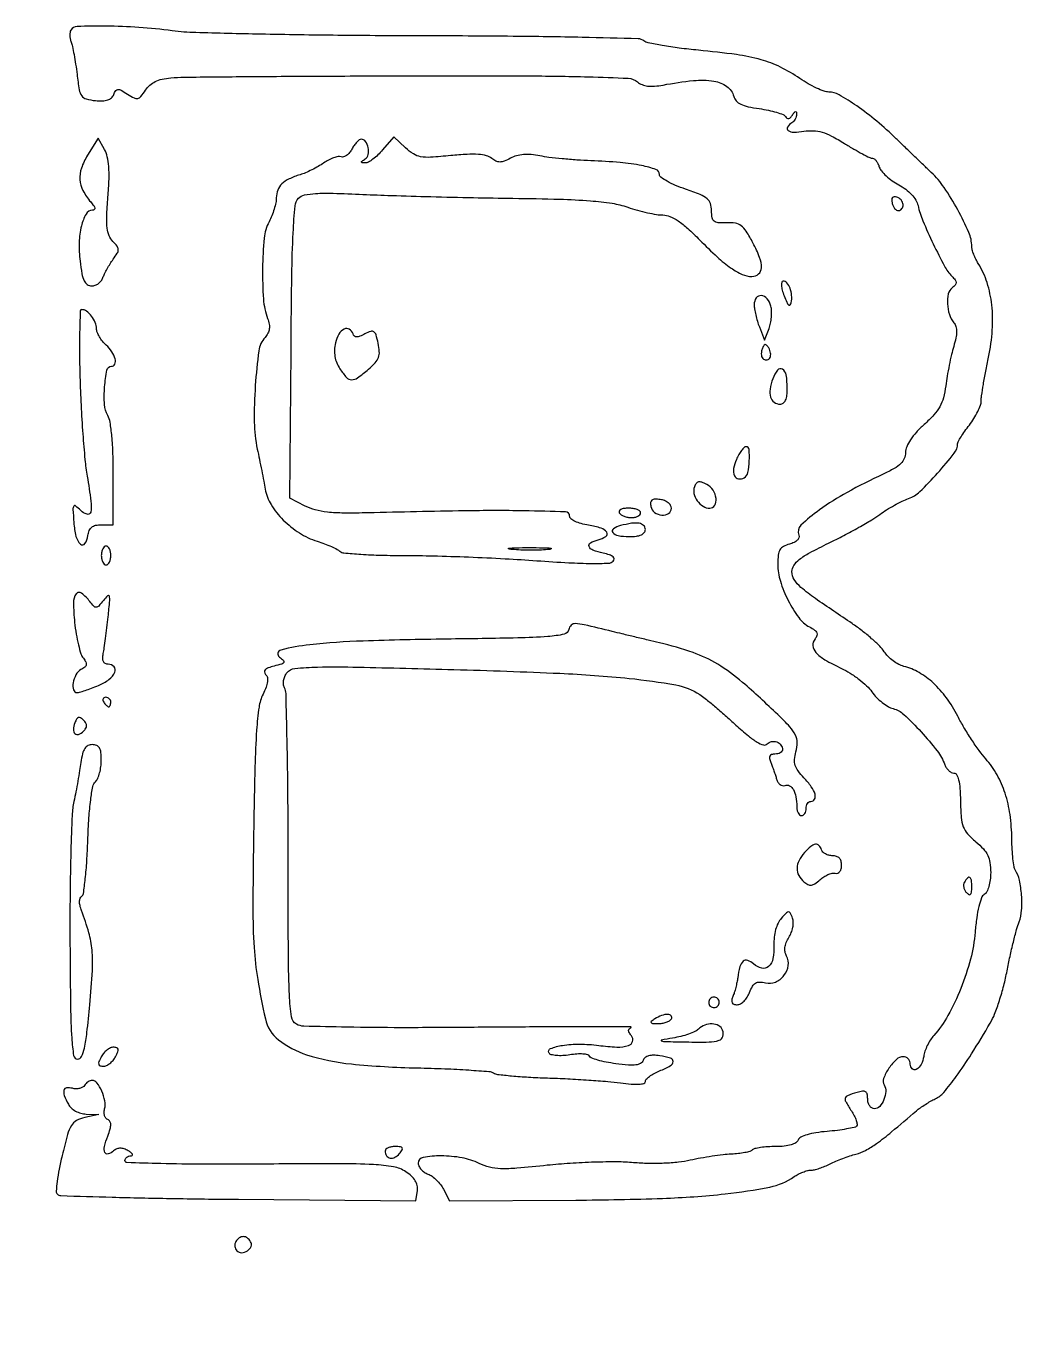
# Model space of a CAD drawing. Extents: x 0 to 5034, y 0 to 2560.
# Drawn here: x 4269.1 to 4479.6, y 450.6 to 726.9 of the extents above; entities that cross this region are included whole.
import ezdxf

# ---------------------------------------------------------------- set-up
doc = ezdxf.new("R2010")
doc.units = 0

msp = doc.modelspace()

# ---------------------------------------------------------------- linework, layer by layer
for points in [[(4278.555773, 726.090242, 0.099162), (4278.383697, 725.627332, 0.044692), (4278.338895, 724.978082, 0.041884), (4278.413881, 724.260683, 0.044665), (4278.607023, 723.581698, -0.038954), (4278.883191, 722.65128, -0.007366), (4279.228237, 720.912878, -0.007829), (4279.570329, 718.865383, -0.00711), (4279.860267, 716.741456, 0.011671), (4280.335432, 713.482726, 0.111343), (4280.866584, 712.190209, 0.177275), (4281.809205, 711.533895, 0.040331), (4283.756875, 711.186129, 0.030859), (4285.274403, 711.133941, 0.073485), (4286.383117, 711.32886, 0.103605), (4287.148662, 711.774541, 0.118223), (4287.627634, 712.472014, -0.053791), (4288.054737, 713.304794, -0.243347), (4288.515874, 713.563959, -0.139324), (4289.178325, 713.400258, -0.015229), (4290.529727, 712.572479, 0.025516), (4291.921133, 711.759063, 0.17308), (4292.698414, 711.653303, 0.172263), (4293.369072, 712.063295, 0.025223), (4294.323755, 713.371361, -0.066764), (4295.233377, 714.422456, -0.066371), (4296.389523, 715.19916, -0.057829), (4297.848055, 715.720806, -0.034804), (4299.664788, 716.010945, -0.019703), (4302.478633, 716.150022, -0.000438), (4316.06112, 716.273752, -0.000992), (4331.96315, 716.373136, -0.00067), (4350.096471, 716.426178, -0.001055), (4374.817612, 716.413184, -0.006023), (4387.947627, 716.220414, -0.005515), (4396.365687, 715.90244, -0.162403), (4398.335509, 715.136653, 0.080839), (4399.301572, 714.568742, 0.062609), (4400.487368, 714.272185, 0.050215), (4401.945403, 714.243511, 0.026594), (4403.739038, 714.485046, -0.020885), (4410.169851, 715.425863, -0.066024), (4414.512802, 715.30269, -0.116217), (4417.246537, 714.173839, -0.174751), (4418.692296, 712.068659, 0.125289), (4419.209192, 711.133756, 0.092929), (4420.166176, 710.434342, 0.058469), (4421.710298, 709.907163, 0.018882), (4424.094411, 709.487015, -0.017197), (4426.017934, 709.154715, -0.022689), (4427.741327, 708.71314, -0.021013), (4429.10907, 708.232058, -0.160606), (4429.623883, 707.799553, 0.115488), (4429.944543, 707.477695, 0.19871), (4430.312094, 707.416494, 0.142429), (4430.708919, 707.638601, 0.053248), (4431.109687, 708.143237, -0.021693), (4431.501891, 708.706597, -0.185074), (4431.759063, 708.865423, -0.398791), (4431.927714, 708.756921, -0.056893), (4431.984687, 708.309017, -0.074131), (4431.916517, 707.807626, -0.053889), (4431.701752, 707.286338, -0.054031), (4431.381459, 706.824567, -0.075854), (4431, 706.5, 0.105382), (4430.064384, 705.604376, 0.407512), (4430.192184, 704.888601, 0.159492), (4431.392052, 704.512357, 0.037121), (4433.52377, 704.69757, -0.048696), (4435.537947, 704.825766, -0.064325), (4437.350931, 704.529044, -0.049351), (4439.363599, 703.703321, -0.017059), (4442.090215, 702.1347, 0.007149), (4444.084981, 700.933878, 0.009957), (4445.906042, 699.920818, 0.006771), (4447.448498, 699.129106, 0.11568), (4447.999058, 699, -0.169883), (4448.373172, 698.869111, -0.058165), (4448.783626, 698.455435, -0.049764), (4449.16458, 697.855621, -0.039787), (4449.45361, 697.146163, 0.098777), (4449.918382, 696.303925, 0.032536), (4450.903851, 695.279892, 0.030943), (4452.172974, 694.258479, 0.030503), (4453.564357, 693.396163, -0.037939), (4455.041903, 692.449781, -0.044522), (4456.276073, 691.335258, -0.049398), (4457.173219, 690.151673, -0.083424), (4457.637783, 689, 0.045231), (4458.662474, 685.77178, 0.012371), (4460.855278, 680.89426, 0.010777), (4463.247817, 676.170107, 0.072957), (4464.800144, 674.067674, -0.03054), (4465.514178, 673.254539, -0.160951), (4465.70977, 672.702263, -0.189483), (4465.522588, 672.194713, -0.045145), (4464.853171, 671.567674, 0.172227), (4464.041787, 670.293951, 0.069956), (4463.861805, 668.216056, 0.065533), (4464.277875, 665.982395, 0.093441), (4465.245176, 664.217572, -0.10796), (4465.656215, 663.413646, -0.067211), (4465.786993, 662.358645, -0.048599), (4465.638735, 660.991357, -0.021134), (4465.190733, 659.217572, 0.014839), (4464.724079, 657.463244, 0.007553), (4464.236743, 655.233737, 0.007497), (4463.803028, 652.917429, 0.011132), (4463.498998, 650.876001, -0.032395), (4463.013905, 648.358392, -0.063049), (4462.254123, 646.461901, -0.058589), (4461.005413, 644.727575, -0.024549), (4458.957622, 642.699171, 0.024418), (4457.287599, 641.04583, 0.038243), (4456.040673, 639.456134, 0.045989), (4455.252637, 638.002543, 0.101564), (4455, 636.771638, -0.099267), (4454.74402, 635.494996, -0.102031), (4454.016683, 634.429866, -0.06463), (4452.634589, 633.402498, -0.018426), (4450.25, 632.181301, 0.016561), (4442.655221, 628.32754, 0.030595), (4436.807169, 624.629604, 0.033657), (4432.895944, 621.38627, 0.303211), (4432.429437, 619.323289, -0.169883), (4432.446438, 618.753963, -0.123071), (4432.111253, 618.209232, -0.086238), (4431.430555, 617.741314, -0.0461), (4430.464704, 617.401785, 0.059575), (4429.188221, 616.914139, 0.141404), (4428.461431, 616.216594, 0.105962), (4428.09856, 615.098596, 0.025492), (4427.997222, 613.141592, 0.075439), (4428.537439, 609.563092, 0.042113), (4430.194033, 605.470282, 0.042236), (4432.421024, 601.863911, 0.110896), (4434.709214, 599.888032, -0.030889), (4435.785916, 599.223219, -0.133362), (4436.260696, 598.648811, -0.199359), (4436.279872, 598.04996, -0.082984), (4435.865233, 597.337615, 0.195179), (4435.422867, 595.943273, 0.16508), (4436.037148, 594.512385, 0.078644), (4437.961258, 592.952885, 0.021189), (4441.454037, 591.126609, -0.031131), (4443.273213, 590.128891, -0.023508), (4445.140496, 588.821313, -0.023979), (4446.783606, 587.420814, -0.049595), (4447.892051, 586.1516, 0.039139), (4448.868001, 584.985866, 0.032409), (4450.074072, 583.904906, 0.033579), (4451.317055, 583.056688, 0.071567), (4452.391224, 582.616657, -0.12715), (4454.635761, 581.393817, -0.018905), (4458.293354, 577.705382, -0.021436), (4461.687363, 573.680191, -0.077346), (4463.300626, 570.75, 0.059976), (4463.639528, 570.080672, 0.060579), (4464.126635, 569.513406, 0.06664), (4464.68127, 569.128081, 0.118642), (4465.218615, 568.997766, -0.273853), (4465.803101, 568.650307, -0.067642), (4466.217639, 567.564743, -0.040033), (4466.489656, 565.760924, -0.012834), (4466.608882, 563.051949, 0.014738), (4466.77548, 559.56861, 0.071262), (4467.205906, 557.639695, 0.092886), (4468.106477, 556.161126, 0.034758), (4469.858882, 554.465289, -0.031907), (4471.448387, 552.944531, -0.073587), (4472.375513, 551.579994, -0.07628), (4472.84885, 550.036837, -0.036355), (4473, 547.960796, -0.031092), (4472.902648, 546.396744, -0.039537), (4472.610667, 544.980802, -0.044516), (4472.178598, 543.871316, -0.145119), (4471.647606, 543.29969, 0.172908), (4471.042981, 542.573579, 0.028326), (4470.502373, 540.796334, 0.025672), (4470.044034, 538.378193, 0.013726), (4469.714508, 535.354017, -0.044342), (4468.738346, 529.657391, -0.030491), (4466.6804, 523.432719, -0.030893), (4463.961959, 517.688648, -0.057578), (4460.979082, 513.5, 0.042283), (4460.263556, 512.557475, 0.028461), (4459.60599, 511.376134, 0.028705), (4459.097159, 510.150885, 0.049461), (4458.837662, 509.078328, -0.084599), (4458.298765, 507.380436, -0.142177), (4457.277489, 506.302883, -0.33989), (4456.419179, 506.411201, -0.200103), (4456, 507.416667, 0.092157), (4455.887641, 508.021098, 0.096059), (4455.566147, 508.534896, 0.099386), (4455.086568, 508.878741, 0.106375), (4454.523053, 509, 0.191278), (4453.074677, 508.424872, 0.054794), (4451.479276, 506.551134, 0.05508), (4450.354765, 504.42146, 0.236607), (4450.478352, 503.035028, -0.154279), (4450.826677, 501.656105, -0.081986), (4450.434533, 499.921393, -0.086917), (4449.540691, 498.493557, -0.212638), (4448.432612, 498, -0.142865), (4447.886299, 498.15935, -0.099626), (4447.42083, 498.607295, -0.084261), (4447.107228, 499.277145, -0.067536), (4447, 500.067388, 0.047286), (4446.901559, 501.105971, 0.211312), (4446.561551, 501.597139, 0.180265), (4445.927142, 501.720531, 0.033417), (4444.75, 501.44316, 0.015498), (4442.753407, 500.761038, 0.232167), (4442.263523, 500.23974, 0.209945), (4442.349373, 499.501625, 0.012593), (4443.555556, 497.555556, -0.026481), (4444.166191, 496.506382, -0.03854), (4444.580024, 495.519607, -0.043594), (4444.771117, 494.714095, -0.237097), (4444.634302, 494.300968, -0.143718), (4444.136927, 494.029305, -0.009852), (4442.545468, 493.715422, -0.013424), (4440.601333, 493.425212, -0.009649), (4438.417347, 493.201588, 0.018113), (4436.060751, 492.919915, 0.034097), (4434.192852, 492.495636, 0.041508), (4432.862163, 491.972626, 0.188934), (4432.311515, 491.369412, -0.171699), (4431.819411, 490.792801, -0.060986), (4430.807473, 490.362089, -0.045939), (4429.372522, 490.087951, -0.024243), (4427.559678, 490, 0.015842), (4425.888289, 489.94703, 0.020481), (4424.362057, 489.787235, 0.018685), (4423.123267, 489.558432, 0.142297), (4422.609028, 489.275695, -0.127387), (4422.114463, 488.984598, -0.020274), (4421.012857, 488.717307, -0.021341), (4419.659164, 488.506041, -0.017246), (4418.192362, 488.391909, 0.018035), (4416.424767, 488.251566, 0.008107), (4414.115881, 487.946162, 0.008013), (4411.68435, 487.544402, 0.010813), (4409.5, 487.098424, -0.029527), (4407.028294, 486.689412, -0.015731), (4403.935926, 486.461724, -0.015223), (4400.634653, 486.423448, -0.017702), (4397.5, 486.593674, 0.021639), (4394.037587, 486.75438, 0.00848), (4389.25544, 486.688144, 0.008375), (4384.078254, 486.441738, 0.010329), (4379.263201, 486.031638, -0.00502), (4372.855317, 485.417283, -0.028135), (4369.412849, 485.316434, -0.05189), (4367.038336, 485.628457, -0.057161), (4364.859563, 486.420173, 0.070664), (4361.262623, 487.618738, 0.044242), (4356.836587, 488.027657, 0.044459), (4353.0373, 487.703334, 0.364116), (4352, 486.467776, 0.116732), (4352.152058, 485.825335, 0.066568), (4352.603403, 485.162429, 0.060763), (4353.268696, 484.580429, 0.060832), (4354.054136, 484.175677, -0.068287), (4354.930564, 483.707441, -0.036878), (4355.867558, 482.917007, -0.035927), (4356.719336, 481.954602, -0.046824), (4357.342957, 480.957901), (4358.577641, 478.5), (4385.297931, 478.672736, 0.007054), (4403.647146, 479.050268, 0.01813), (4416.881272, 479.990608, 0.023141), (4426.307699, 481.448695, 0.101207), (4431.472506, 483.641269, -0.031333), (4432.339837, 484.161819, -0.026525), (4433.31429, 484.602683, -0.027375), (4434.247963, 484.909081, -0.06467), (4434.972506, 485.006161, 0.058477), (4435.733663, 485.0986, 0.019968), (4436.805252, 485.403965, 0.019538), (4437.971893, 485.838579, 0.021328), (4439.066651, 486.351735, -0.018876), (4440.258297, 486.917445, -0.010939), (4441.728549, 487.510832, -0.010924), (4443.231072, 488.042119, -0.018033), (4444.524197, 488.416717, 0.061685), (4446.553397, 489.201712, 0.032025), (4448.863498, 490.638344, 0.018549), (4452.044564, 493.094382, 0.004123), (4457.289383, 497.537408, -0.022404), (4458.134226, 498.201624, -0.013026), (4459.202503, 498.925309, -0.013006), (4460.312977, 499.596038, -0.021362), (4461.289383, 500.097717, 0.109249), (4463.077536, 501.4558, 0.018982), (4465.713104, 504.812328, 0.016623), (4468.954821, 509.60759, 0.007408), (4472.917271, 516.123097, 0.04066), (4473.833628, 518.018628, 0.01446), (4474.838245, 520.857639, 0.014239), (4475.766052, 524.051497, 0.0163), (4476.464946, 527.152933, -0.006471), (4477.090091, 530.205682, -0.006395), (4477.79636, 533.253371, -0.006299), (4478.482253, 535.905169, -0.02441), (4479.007387, 537.51943, 0.074298), (4479.540696, 539.961635, 0.035328), (4479.527943, 543.18752, 0.035232), (4479.068525, 546.333368, 0.086207), (4478.187511, 548.492384, -0.102005), (4477.936355, 549.16757, -0.011133), (4477.719444, 550.819638, -0.013257), (4477.555491, 552.820125, -0.010338), (4477.480064, 555, 0.030511), (4477.08762, 560.228665, 0.044632), (4476.057839, 564.725404, 0.049382), (4474.355881, 568.60922, 0.052432), (4471.95322, 572, -0.023821), (4470.572227, 573.730282, -0.01119), (4468.947115, 576.0875, -0.011059), (4467.351147, 578.638244, -0.015271), (4466.04111, 581, 0.037562), (4463.65444, 584.884182, 0.049407), (4460.898168, 587.996482, 0.054961), (4457.865113, 590.242706, 0.070549), (4454.652951, 591.550968, -0.061734), (4453.56022, 591.973812, -0.036814), (4452.381789, 592.722714, -0.036342), (4451.300631, 593.656459, -0.05148), (4450.498935, 594.64197, 0.052357), (4449.538909, 595.817904, 0.015514), (4447.838048, 597.403993, 0.015384), (4445.803444, 599.078797, 0.016018), (4443.696301, 600.601967, -0.002605), (4435.944926, 605.894529, -0.02718), (4432.898411, 608.252308, -0.074712), (4431.481347, 609.905419, -0.140799), (4431, 611.580872, -0.146392), (4431.393411, 612.895764, -0.082221), (4432.533965, 614.13113, -0.042631), (4434.720162, 615.550989, -0.009144), (4438.75, 617.610712, 0.007285), (4441.943646, 619.228096, 0.007007), (4445.130836, 620.958388, 0.006957), (4447.896873, 622.561622, 0.025131), (4449.589016, 623.693282, -0.020225), (4450.988432, 624.649166, -0.013958), (4452.643411, 625.620862, -0.014097), (4454.289899, 626.467189, -0.027802), (4455.649191, 627.027552, 0.109315), (4458.02273, 628.493233, 0.017846), (4461.786907, 632.420879, 0.015126), (4465.296874, 636.603212, 0.16856), (4466, 638.629635, -0.132077), (4466.111623, 639.044831, -0.009486), (4466.734375, 640.073818, -0.012796), (4467.542379, 641.283726, -0.009302), (4468.5, 642.588887, 0.024049), (4469.45692, 643.977119, 0.024777), (4470.265865, 645.437403, 0.025477), (4470.836503, 646.767044, 0.088732), (4471.000818, 647.683278, -0.036854), (4471.082609, 648.784661, -0.004607), (4471.457501, 651.152627, -0.005404), (4471.959744, 653.959854, -0.004456), (4472.554335, 656.942685, 0.034346), (4473.343764, 662.668609, 0.044404), (4473.235558, 667.969904, 0.049065), (4472.241605, 672.697915, 0.063679), (4470.387454, 676.714817, -0.025297), (4469.856392, 677.666345, -0.023248), (4469.407565, 678.69344, -0.023938), (4469.094107, 679.646909, -0.067542), (4469, 680.340386, 0.103597), (4468.379682, 683.302154, 0.021706), (4466.03223, 688.084342, 0.023733), (4463.14862, 692.817511, 0.054325), (4460.450693, 696, -0.001066), (4458.768369, 697.602827, -0.000614), (4456.748648, 699.540096, -0.000613), (4454.725081, 701.490611, -0.001026), (4453.02872, 703.136496, 0.019426), (4448.912101, 706.84658, 0.022292), (4444.698904, 710.049998, 0.020881), (4440.948716, 712.420798, 0.131244), (4438.780137, 713, -0.088719), (4437.773911, 713.179959, -0.021068), (4436.196361, 713.839656, -0.021019), (4434.421401, 714.764263, -0.019377), (4432.680175, 715.858403, 0.035451), (4428.542565, 718.276579, 0.046551), (4424.457488, 719.837536, 0.034042), (4419.256835, 720.912881, 0.010165), (4411.204887, 721.84712, -0.007736), (4407.173429, 722.295042, -0.010753), (4403.580028, 722.829421, -0.007472), (4400.613976, 723.381655, -0.121664), (4399.704887, 723.810923, 0.165595), (4398.502983, 724.256591, 0.000999), (4386.618723, 724.552274, 0.003602), (4372.057642, 724.780515, 0.001635), (4353, 724.879595, -0.001971), (4335.026044, 724.985099, -0.002609), (4318.6625, 725.23104, -0.001867), (4304.951874, 725.559883, -0.025739), (4300, 725.952792, 0.015009), (4292.929138, 726.666748, 0.016053), (4285.985157, 726.934309, 0.009112), (4279.892992, 726.86234, 0.251932)], [(4282.080778, 699.630702, 0.05541), (4280.789517, 696.908182, 0.100873), (4280.469041, 694.47761, 0.103162), (4281.126461, 692.152603, 0.059929), (4282.773268, 689.75, -0.024781), (4283.38363, 688.981234, -0.105455), (4283.616908, 688.446491, -0.277914), (4283.506276, 688.134656, -0.173646), (4283.130237, 688, 0.272662), (4281.777123, 687.202851, 0.066493), (4280.793964, 684.692203, 0.052372), (4280.313727, 681.177642, 0.03858), (4280.494404, 677.25, 0.013901), (4280.904009, 674.556052, 0.065002), (4281.379439, 673.064214, 0.13222), (4282.034811, 672.288097, 0.152832), (4282.955325, 672, 0.088443), (4283.691107, 672.131176, 0.069843), (4284.404964, 672.514063, 0.069485), (4284.989187, 673.081153, 0.085602), (4285.346581, 673.75, -0.032643), (4285.679542, 674.571159, -0.014341), (4286.220687, 675.612733, -0.014122), (4286.859958, 676.688729, -0.018384), (4287.508012, 677.633772, 0.023137), (4288.37502, 678.924228, 0.14154), (4288.582359, 679.690927, 0.161027), (4288.334967, 680.398358, 0.03243), (4287.443374, 681.413769, -0.098452), (4286.631926, 682.627981, -0.070832), (4286.225204, 684.211411, -0.038978), (4286.1482, 686.610956, -0.008311), (4286.408934, 690.779997, 0.010807), (4286.625584, 694.545737, 0.027419), (4286.57363, 697.284299, 0.038032), (4286.264766, 699.330404, 0.073907), (4285.663334, 700.865552), (4284.305949, 703.231104)], [(4337.967479, 700.939235, -0.050423), (4337.457994, 700.181842, -0.063748), (4336.841265, 699.60666, -0.077211), (4336.216469, 699.28998, -0.165221), (4335.682296, 699.29665, 0.133506), (4335.060122, 699.343104, 0.037619), (4334.112924, 699.084913, 0.035059), (4333.043892, 698.618484, 0.030713), (4332, 697.988611, -0.021582), (4330.860714, 697.272502, -0.014398), (4329.5, 696.548103, -0.014509), (4328.137209, 695.920798, -0.027408), (4327, 695.508807, 0.035714), (4324.673783, 694.622122, 0.0845), (4323.152569, 693.572073, 0.109268), (4322.296915, 692.26709, 0.090191), (4321.993839, 690.627555, -0.051436), (4321.885525, 689.606427, -0.021507), (4321.54078, 688.264511, -0.021006), (4321.045413, 686.848293, -0.025554), (4320.460162, 685.57078, 0.097007), (4319.437598, 682.109653, 0.0198), (4319.089592, 675.702882, 0.021033), (4319.267404, 669.212691, 0.072517), (4320.159992, 665.110146, -0.044515), (4320.490544, 663.915965, -0.07979), (4320.5127, 662.901076, -0.08693), (4320.21996, 661.989833, -0.062292), (4319.606846, 661.110146, 0.151299), (4318.29723, 658.275513, 0.015843), (4317.552356, 650.910181, 0.020711), (4317.33933, 643.219252, 0.048316), (4317.972623, 637.5, -0.001793), (4318.41993, 635.329628, -0.001351), (4318.896659, 632.940625, -0.001365), (4319.332642, 630.692247, -0.003153), (4319.644949, 629, 0.095119), (4320.891191, 625.747035, 0.057296), (4323.464952, 622.498356, 0.054758), (4326.877776, 619.755843, 0.064568), (4330.627097, 617.997311, -0.012239), (4332.179483, 617.458488, -0.013815), (4333.641397, 616.864063, -0.013119), (4334.851953, 616.294076, -0.07022), (4335.45, 615.879198, 0.167088), (4336.245592, 615.528104, 0.005132), (4339.87494, 615.258264, 0.009571), (4344.213623, 615.06373, 0.006416), (4349.179585, 615, -0.006532), (4355.15548, 614.921923, -0.003348), (4362.645871, 614.675958, -0.003326), (4370.357577, 614.319615, -0.005003), (4377.076462, 613.896878, 0.004577), (4383.827774, 613.466322, 0.012065), (4388.671821, 613.318997, 0.009884), (4392.206795, 613.366689, 0.190283), (4393.195714, 613.795714, 0.20162), (4393.390534, 614.273065, 0.224714), (4393.174479, 614.717495, 0.091565), (4392.42621, 615.120075, 0.023697), (4391.098837, 615.478292, -0.033023), (4388.918082, 616.110634, -0.215748), (4388.121903, 616.887666, -0.377197), (4388.400716, 617.654327, -0.061283), (4390, 618.289749, 0.08079), (4391.646158, 619.018978, 0.412918), (4391.833812, 619.902101, 0.178708), (4390.668343, 620.775841, 0.032776), (4388, 621.384009, -0.028189), (4386.43194, 621.726315, -0.044738), (4385.146925, 622.211036, -0.05559), (4384.266249, 622.764635, -0.228492), (4384, 623.316839, 0.403745), (4383.141085, 624.207132, 0.004891), (4374.371706, 624.435985, 0.008223), (4361.803994, 624.434268, 0.002094), (4341.432612, 624.011094, -0.007942), (4336.255517, 623.964113, -0.024968), (4332.78653, 624.161135, -0.037012), (4330.234084, 624.627316, -0.05571), (4328.12374, 625.436011), (4324.882257, 627.112248), (4325.103694, 658.147261, -0.001704), (4325.274225, 674.321509, -0.008847), (4325.556791, 683.247888, -0.009643), (4325.948103, 688.941201, -0.176161), (4326.704243, 690.561385, -0.146744), (4327.952519, 691.233614, -0.035917), (4330.292809, 691.541437, -0.021663), (4333.996956, 691.599447, -0.004888), (4340.291677, 691.36369, 0.003811), (4346.322915, 691.124791, 0.001496), (4354.64193, 690.883673, 0.00148), (4363.639888, 690.676465, 0.001846), (4372, 690.539574, -0.003774), (4381.886725, 690.339541, -0.012509), (4388.385, 689.996152, -0.018732), (4392.964031, 689.465981, -0.044683), (4396.284947, 688.646133, 0.014851), (4398.310311, 688.01597, 0.013419), (4400.438831, 687.483552, 0.01358), (4402.371022, 687.109727, 0.041011), (4403.706542, 687, -0.099813), (4405.208876, 686.697078, -0.04903), (4406.931778, 685.764972, -0.035574), (4408.971104, 684.165796, -0.014996), (4411.481877, 681.75, 0.012531), (4415.225109, 678.112664, 0.033451), (4418.119858, 675.776039, 0.048133), (4420.48818, 674.432444, 0.10535), (4422.517816, 674, 0.181455), (4423.919896, 674.526151, 0.207841), (4424.529435, 675.811063, 0.100455), (4424.160772, 677.996197, 0.029985), (4422.752515, 681.088603, 0.017686), (4421.330679, 683.556706, 0.089551), (4420.267747, 684.728688, 0.125972), (4419.04454, 685.252938, 0.050096), (4417.20746, 685.352552, -0.024222), (4415.384902, 685.357102, -0.156103), (4414.534349, 685.677871, -0.188855), (4414.115438, 686.397547, -0.038476), (4414, 687.895466, 0.077835), (4413.761809, 689.416286, 0.142928), (4413.065194, 690.446312, 0.078643), (4411.608331, 691.310223, 0.012658), (4408.5, 692.455336, -0.018741), (4406.392863, 693.260847, -0.027587), (4404.615625, 694.136452, -0.026321), (4403.300017, 694.971499, -0.242758), (4403, 695.553016, 0.318273), (4402.251066, 696.61039, 0.035022), (4399.221422, 697.443122, 0.028482), (4394.701396, 698.085963, 0.011602), (4388.5, 698.465479, -0.007787), (4385.541021, 698.623916, -0.006717), (4382.438625, 698.880452, -0.006776), (4379.631229, 699.189062, -0.019429), (4377.69532, 699.505236, 0.029303), (4375.872795, 699.766075, 0.041631), (4374.236722, 699.766648, 0.046533), (4372.776135, 699.507104, 0.055691), (4371.479409, 698.98898, -0.028305), (4370.167541, 698.379689, -0.094118), (4369.238075, 698.20043, -0.117289), (4368.424726, 698.391447, -0.057197), (4367.526802, 698.977756, 0.112097), (4366.416947, 699.540773, 0.044847), (4364.723917, 699.808029, 0.030585), (4362.323925, 699.8219, 0.010713), (4358.883114, 699.557141, -0.008648), (4354.61459, 699.210959, -0.057904), (4352.491961, 699.321544, -0.098225), (4350.960952, 699.904034, -0.048575), (4349.306522, 701.178649), (4346.832241, 703.5), (4344.464087, 700.75, -0.025153), (4343.462188, 699.698456, -0.029604), (4342.4103, 698.812311, -0.030695), (4341.450526, 698.18415, -0.133268), (4340.797966, 698.015313, -0.01954), (4340.134226, 698.049108, -0.38323), (4340.005832, 698.187229, -0.248591), (4340.112021, 698.39611, -0.01194), (4340.78387, 698.845262, 0.204335), (4341.424303, 699.776851, 0.100904), (4341.421398, 701.239897, 0.10655), (4340.853068, 702.528398, 0.24024), (4339.928195, 703, 0.163312), (4339.524656, 702.864583, 0.040708), (4338.998381, 702.39465, 0.037275), (4338.452695, 701.728081, 0.030033)], [(4452.154497, 689.562347, 0.055333), (4452.36095, 688.928335, 0.067404), (4452.692258, 688.399846, 0.080237), (4453.091906, 688.052077, 0.153371), (4453.5, 687.947179, 0.222662), (4454.239714, 688.342635, 0.193087), (4454.467772, 689.199269, 0.144703), (4454.04532, 690.174717, 0.139121), (4453.154497, 690.781834, 0.095591), (4452.619166, 690.852447, 0.209098), (4452.258082, 690.66825, 0.165894), (4452.095579, 690.233934, 0.058438)], [(4429.336864, 669.896797, 0.014694), (4429.883053, 668.560441, 0.09708), (4430.295065, 667.972114, 0.428766), (4430.603208, 667.985621, 0.130275), (4430.834574, 668.455211, 0.068786), (4430.930368, 670.014925, 0.071389), (4430.595796, 671.521327, 0.087165), (4429.944685, 672.620016, 0.21888), (4429.118249, 673, 0.343143), (4428.829384, 672.775299, 0.079899), (4428.770893, 672.120766, 0.04888), (4428.93898, 671.129764, 0.023233)], [(4423, 668.0651, 0.040485), (4423.076109, 667.126677, 0.016579), (4423.324001, 665.871641, 0.016276), (4423.680672, 664.534715, 0.020044), (4424.102983, 663.3151), (4425.205966, 660.5), (4426.154544, 662.976494, 0.042417), (4426.476214, 664.090892, 0.029214), (4426.65686, 665.393361, 0.029543), (4426.682959, 666.676509, 0.05184), (4426.53251, 667.726494, 0.110808), (4425.747769, 669.284384, 0.199563), (4424.505833, 669.946039, 0.269564), (4423.440289, 669.456006, 0.154496)], [(4280.476704, 652.75, 0.006007), (4280.705375, 646.798475, 0.005564), (4281.081173, 640.700047, 0.005559), (4281.536366, 635.280151, 0.018522), (4282.006265, 631.73952, -0.008576), (4282.812812, 626.468304, -0.080444), (4282.753678, 624.182373, -0.440812), (4281.989869, 623.709845, -0.127952), (4280.641236, 624.501621, 0.024065), (4279.55922, 625.484211, 0.464493), (4279.166138, 625.41247, 0.144724), (4279.008602, 624.749043, 0.00462), (4279.185879, 621.96327, 0.041902), (4279.647109, 619.041081, 0.146692), (4280.603298, 617.415127, 0.462141), (4281.538126, 617.525881, 0.112028), (4282.172897, 619.192368, -0.060677), (4282.465356, 620.282892, -0.126417), (4282.983493, 620.986526, -0.120013), (4283.796947, 621.375155, -0.051748), (4285, 621.5), (4287.5, 621.5), (4287.53171, 632, 0.008964), (4287.464986, 636.475651, 0.015037), (4287.22858, 640.228776, 0.015393), (4286.864447, 643.15596, 0.091991), (4286.35678, 644.600245, -0.116441), (4285.672102, 646.897686, -0.033055), (4285.703206, 650.650936, -0.028173), (4286.17019, 654.203411, -0.360435), (4287.131669, 655, 0.30232), (4287.83777, 655.469883, 0.162106), (4287.919637, 656.558753, 0.087713), (4287.240955, 658.073011, 0.059797), (4286, 659.5, -0.040371), (4285.234703, 660.314057, -0.037291), (4284.5875, 661.261517, -0.03944), (4284.140932, 662.195738, -0.092024), (4284, 662.954988, 0.103266), (4283.728297, 664.256511, 0.06258), (4282.920806, 665.614052, 0.065006), (4281.863233, 666.658948, 0.163827), (4280.850278, 667, 0.403419), (4280.5546, 666.715062, 0.002696), (4280.431281, 662.814062, 0.008222), (4280.386354, 658.214107, 0.004928)], [(4334.491074, 659.95936, 0.043202), (4334.295749, 658.463626, 0.053404), (4334.384463, 657.061848, 0.054525), (4334.764544, 655.734338, 0.048099), (4335.434672, 654.45936, 0.037074), (4336.819137, 652.653797, 0.210094), (4337.896226, 652.161951, 0.162075), (4339.162943, 652.563745, 0.020338), (4341.451611, 654.373908, 0.029633), (4342.884805, 655.761135, 0.095511), (4343.577304, 656.885569, 0.104878), (4343.76801, 658.12583, 0.039966), (4343.529137, 659.86734, 0.01785), (4343.067245, 661.662025, 0.168731), (4342.611175, 662.298289, 0.242301), (4341.950889, 662.390755, 0.038793), (4340.719787, 661.850034, -0.024173), (4339.666558, 661.350252, -0.099664), (4338.978045, 661.213512, -0.184606), (4338.520127, 661.389922, -0.129777), (4338.214466, 661.856602, 0.181333), (4337.41858, 662.83976, 0.256078), (4336.315448, 662.873004, 0.147329), (4335.195104, 661.80002, 0.074696)], [(4424.682837, 658.615871, 0.058511), (4424.521214, 657.981629, 0.067768), (4424.522896, 657.358823, 0.078711), (4424.680128, 656.841624, 0.142196), (4424.974576, 656.515713, 0.191013), (4425.771326, 656.37394, 0.23802), (4426.353794, 656.834197, 0.152732), (4426.482104, 657.803525, 0.095806), (4426.07318, 658.881592, 0.03936), (4425.644526, 659.466726, 0.268353), (4425.319611, 659.580022, 0.227867), (4425.0198, 659.35823, 0.029854)], [(4426.957313, 652.387726, 0.049113), (4426.361729, 650.194603, 0.110574), (4426.452902, 648.48332, 0.168888), (4427.198211, 647.412613, 0.158324), (4428.468615, 647, 0.156348), (4429.15599, 647.220325, 0.133714), (4429.638739, 647.811744, 0.078846), (4429.917383, 648.853495, 0.026004), (4430, 650.440983, 0.039801), (4429.782139, 653.173515, 0.213795), (4428.983295, 654.391828, 0.390938), (4427.968458, 654.21118, 0.071616)], [(4419.249796, 635.292402, 0.067998), (4418.660885, 633.381781, 0.143808), (4418.848488, 631.857412, 0.257536), (4419.697603, 631.200357, 0.178878), (4420.912868, 631.446149, 0.207106), (4421.663694, 632.523203, 0.03724), (4421.977839, 635.005172, 0.03757), (4421.921422, 637.390339, 0.388566), (4421.25, 637.992198, 0.204), (4420.885526, 637.832536, 0.02946), (4420.353065, 637.195915, 0.029447), (4419.783357, 636.323994, 0.021279)], [(4410.373288, 629.530389, 0.153233), (4410.284782, 628.111726, 0.095382), (4410.988489, 626.585325, 0.094159), (4412.219352, 625.413432, 0.144263), (4413.622445, 625, 0.269653), (4414.663376, 625.605401, 0.162358), (4414.948854, 627.04825, 0.113265), (4414.306697, 628.795818, 0.126084), (4412.985163, 630.00794, 0.031899), (4411.936802, 630.485726, 0.137019), (4411.260129, 630.547816, 0.187765), (4410.771056, 630.246583, 0.070399)], [(4394.5, 624, 0.111412), (4394.876024, 623.616444, 0.050262), (4395.50665, 623.29375, 0.046318), (4396.270704, 623.074077, 0.046881), (4397.059017, 623, 0.049547), (4397.801778, 623.073784, 0.069539), (4398.429836, 623.29375, 0.089706), (4398.852535, 623.618213, 0.186414), (4399, 624, 0.230178), (4398.813779, 624.383082, 0.073461), (4398.248289, 624.70625, 0.055981), (4397.420991, 624.926934, 0.037227), (4396.440983, 625, 0.035659), (4395.479336, 624.931329, 0.083483), (4394.794783, 624.712684, 0.1651), (4394.478234, 624.384801, 0.253782)], [(4401.174731, 625.331209, 0.189641), (4401.95889, 624.094473, 0.139509), (4403.496332, 623.526887, 0.167848), (4404.910371, 623.897258, 0.250562), (4405.5, 625, 0.144541), (4405.323446, 625.597979, 0.083285), (4404.812929, 626.156668, 0.071069), (4404.055384, 626.592763, 0.060014), (4403.161036, 626.831209, 0.034027), (4402.002823, 626.915492, 0.164309), (4401.385148, 626.71005, 0.218357), (4401.118857, 626.215614, 0.063665)], [(4394.75, 621.310674, 0.081731), (4393.253239, 620.644575, 0.433793), (4393.117764, 619.857233, 0.1917), (4394.224382, 619.188162, 0.041273), (4396.5, 619, 0.025511), (4398.104033, 619.081893, 0.075863), (4399.166667, 619.357143, 0.129352), (4399.773926, 619.830552, 0.164293), (4400, 620.5, 0.207905), (4399.632437, 621.34576, 0.150535), (4398.696614, 621.800161, 0.077349), (4397.088058, 621.798253, 0.025014)], [(4285, 615, 0.048028), (4285.073693, 614.234582, 0.068025), (4285.29375, 613.5875, 0.088204), (4285.618118, 613.151477, 0.191087), (4286, 613, 0.191087), (4286.381882, 613.151477, 0.088204), (4286.70625, 613.5875, 0.068025), (4286.926307, 614.234582, 0.048028), (4287, 615, 0.048028), (4286.926307, 615.765418, 0.068025), (4286.70625, 616.4125, 0.088204), (4286.381882, 616.848523, 0.191087), (4286, 617, 0.191087), (4285.618118, 616.848523, 0.088204), (4285.29375, 616.4125, 0.068025), (4285.073693, 615.765418, 0.048028)], [(4379.776433, 616.273107, -0.016947), (4378.043501, 616.150473, -0.008983), (4375.890462, 616.110009, -0.00893), (4373.684837, 616.147583, -0.013671), (4371.776433, 616.266503, -0.057523), (4371.092045, 616.40844, -0.807686), (4371.106202, 616.539701, -0.022011), (4372.635274, 616.63236, -0.003921), (4375.5, 616.65719, -0.004138), (4378.373175, 616.635783, -0.018464), (4380.056202, 616.54709, -0.661512), (4380.099419, 616.413268, -0.153636)], [(4279.357645, 600.852341, 0.015453), (4279.69188, 598.39245, 0.018084), (4280.164733, 596.084879, 0.017266), (4280.697569, 594.180431, 0.096646), (4281.202863, 593.255565, -0.046599), (4281.73567, 592.476085, -0.179835), (4281.822167, 591.906076, -0.173027), (4281.515813, 591.404068, -0.042526), (4280.702762, 590.853533, 0.141164), (4279.64028, 589.779766, 0.083013), (4279.043718, 588.060534, 0.110656), (4279.121176, 586.57424, 0.336478), (4279.877876, 586, 0.072911), (4280.407675, 586.077669, 0.008326), (4281.561875, 586.444567, 0.009915), (4282.926646, 586.93389, 0.007922), (4284.377876, 587.51342, 0.060521), (4286.60532, 588.778948, 0.124359), (4287.867404, 590.321331, 0.301569), (4287.698564, 591.458035, 0.212502), (4286.480948, 592, -0.111767), (4285.838186, 592.145497, -0.172982), (4285.440773, 592.544819, -0.119662), (4285.29951, 593.233776, -0.041304), (4285.420516, 594.25, 0.013807), (4285.633895, 595.467728, 0.003508), (4285.911544, 597.454687, 0.003574), (4286.196601, 599.729297, 0.003611), (4286.44808, 602, 0.003401), (4286.782494, 605.462772, 0.092296), (4286.695988, 606.374499, 0.562137), (4286.335599, 606.473425, 0.037226), (4285.446683, 605.5, -0.016513), (4284.450213, 604.313715, -0.190297), (4283.916009, 604.04703, -0.233522), (4283.40491, 604.246381, -0.025443), (4282.577928, 605.25, 0.068992), (4280.833355, 607.027338, 0.421519), (4279.688904, 606.865008, 0.163944), (4279.103089, 605.01754, 0.021555)], [(4383.823072, 599.319806, -0.304295), (4382.850222, 598.338436, -0.030347), (4379.403571, 597.858716, -0.014669), (4373.011782, 597.54986, -0.001531), (4357.999629, 597.311369, 0.005126), (4340.345493, 596.90393, 0.01845), (4329.112283, 596.113802, 0.03533), (4322.944369, 595.005759, 0.634582), (4322.654516, 593.510674, -0.031915), (4323.511675, 592.795734, -0.350532), (4323.568991, 592.381557, -0.187514), (4323.130536, 592.038952, -0.011667), (4321.513172, 591.592662, 0.025752), (4320.292974, 591.218687, 0.106302), (4319.642944, 590.810519, 0.239697), (4319.489271, 590.358588, 0.16206), (4319.737655, 589.862345, -0.144669), (4320.093529, 589.207896, -0.086016), (4320.128486, 588.314254, -0.058487), (4319.832044, 587.150158, -0.024508), (4319.178536, 585.667701, 0.081466), (4318.332397, 582.948098, 0.01778), (4317.823781, 578.051605, 0.010943), (4317.466242, 570.294953, 0.00221), (4317.193647, 556.5, 0.002872), (4317.040551, 540.54308, 0.016621), (4317.28821, 532.118549, 0.02543), (4318.057996, 525.364062, 0.013074), (4319.670675, 517, 0.174623), (4322.46619, 512.564581, 0.087893), (4328.389646, 509.425438, 0.053885), (4337.869563, 507.461098, 0.018791), (4351.801896, 506.637084, -0.004485), (4357.589136, 506.460707, -0.006631), (4362.660637, 506.193201, -0.003319), (4366.941588, 505.881866, -0.119143), (4367.878414, 505.575144, 0.10971), (4368.760196, 505.268149, 0.005871), (4371.725741, 504.956394, 0.008966), (4375.290735, 504.688274, 0.006398), (4379.28957, 504.510843, -0.004756), (4383.583712, 504.334436, -0.004236), (4388.042874, 504.070857, -0.004253), (4392.04861, 503.765762, -0.01309), (4394.75, 503.465485, 0.013525), (4396.989642, 503.218508, 0.034237), (4398.626723, 503.195038, 0.049078), (4399.696596, 503.35913, 0.342673), (4400, 503.749849, -0.195223), (4400.190195, 504.218407, -0.039037), (4400.88125, 504.826429, -0.03596), (4401.85127, 505.450435, -0.026771), (4403, 506, 0.026122), (4405.333023, 507.112426, 0.271832), (4405.860257, 507.986431, 0.337958), (4405.317081, 508.716197, 0.033363), (4403.038368, 509.207677, 0.034232), (4401.716171, 509.310074, 0.070483), (4400.689549, 509.173892, 0.097511), (4399.963987, 508.808046, 0.13658), (4399.533975, 508.227942, -0.17108), (4398.983194, 507.581006, -0.101714), (4398.013058, 507.25531, -0.051881), (4396.415846, 507.227361, -0.012072), (4393.745608, 507.523131, -0.014629), (4391.711734, 507.859113, -0.021251), (4389.943121, 508.283433, -0.017682), (4388.552849, 508.73387, -0.218724), (4388.167144, 509.114933, 0.255147), (4387.811057, 509.421234, 0.036002), (4386.818297, 509.559891, 0.033758), (4385.519528, 509.558992, 0.0226), (4384.042738, 509.390844, -0.025499), (4382.533243, 509.227827, -0.035677), (4381.177031, 509.247812, -0.03915), (4380.11799, 509.423416, -0.196119), (4379.641826, 509.770521, -0.470321), (4379.964052, 510.724708, -0.0533), (4382.487676, 511.394361, -0.039874), (4386.157268, 511.663351, -0.031348), (4390.136395, 511.387519, 0.022808), (4393.988471, 511.054349, 0.081445), (4396.435561, 511.354043, 0.251758), (4397.309652, 512.214705, 0.253372), (4397.070886, 513.414587, -0.037366), (4396.616628, 514.053545, -0.121154), (4396.462925, 514.546585, -0.201256), (4396.588978, 514.907352, -0.130106), (4396.964614, 515.152754, 0.850398), (4396.942606, 515.290369, 0.00033), (4387.420954, 515.310386, 0.001584), (4376.357128, 515.2913, 0.000907), (4363.003775, 515.201752, -0.002173), (4348.320669, 515.140481, -0.004592), (4336.934979, 515.247012, -0.001998), (4327.810772, 515.452663, -0.121716), (4326.247423, 515.883267, -0.234246), (4325.206004, 517.406849, -0.022487), (4324.769867, 522.011762, -0.01131), (4324.543831, 530.430003, -0.001056), (4324.5, 551.181515, 0.002102), (4324.444226, 564.446105, 0.003281), (4324.273206, 575.867999, 0.000951), (4324.040738, 585.78556, 0.111038), (4323.727934, 587.028694, -0.091254), (4323.517073, 587.746621, -0.065308), (4323.539517, 588.585144, -0.061998), (4323.784619, 589.434222, -0.064849), (4324.227934, 590.183292, -0.204705), (4325.924864, 591.117095, -0.019878), (4330.712056, 591.402192, -0.010675), (4339.269015, 591.388367, -0.001094), (4359.5, 590.879405, -0.00422), (4381.945607, 590.075968, -0.014297), (4396.564273, 589.009694, -0.019463), (4406.418647, 587.61775, -0.100535), (4411.506461, 585.587723, -0.025129), (4412.652406, 584.751693, -0.004935), (4414.61825, 583.127871, -0.005224), (4416.872836, 581.187158, -0.004824), (4419.1475, 579.148171, 0.011178), (4421.785824, 576.842983, 0.038099), (4423.641823, 575.519099, 0.06618), (4424.951584, 574.947858, 0.272591), (4425.755944, 575.155944, -0.150319), (4426.703197, 575.657546, -0.137593), (4427.805549, 575.563753, -0.142244), (4428.672662, 574.916878, -0.163243), (4429, 573.940983, -0.166911), (4428.876731, 573.582007, -0.095165), (4428.527947, 573.276414, -0.076019), (4428.007685, 573.069829, -0.05662), (4427.393011, 573, 0.073116), (4426.699806, 572.898087, 0.205299), (4426.331531, 572.589831, 0.168917), (4426.259954, 572.059831, 0.047561), (4426.506465, 571.25, -0.008714), (4426.819923, 570.449224, -0.005151), (4427.16743, 569.483386, -0.005153), (4427.494561, 568.511779, -0.00881), (4427.744875, 567.693442, 0.072237), (4428.039345, 567.040103, 0.093737), (4428.488399, 566.562502, 0.110709), (4429.018405, 566.332934, 0.139554), (4429.548663, 566.3803, -0.224381), (4430.496588, 566.309031, -0.138868), (4431.295734, 565.49851, -0.08396), (4431.82809, 563.968458, -0.041851), (4432, 561.918213, 0.050159), (4432.073821, 561.184194, 0.070137), (4432.29375, 560.563475, 0.090276), (4432.618248, 560.1459, 0.184582), (4433, 560, 0.148195), (4433.381354, 560.115568, 0.098894), (4433.70625, 560.440625, 0.082425), (4433.925306, 560.926543, 0.064853), (4434, 561.5, -0.064853), (4434.074694, 562.073457, -0.082425), (4434.29375, 562.559375, -0.098894), (4434.618646, 562.884432, -0.148195), (4435, 563, 0.276125), (4435.773157, 563.462219, 0.197823), (4435.878792, 564.488752, 0.084497), (4435.088324, 566.097725, 0.034698), (4433.526781, 567.972046, -0.030596), (4432.291424, 569.430377, -0.085931), (4431.687448, 570.618802, -0.095937), (4431.553302, 571.86222, -0.044406), (4431.833547, 573.47, 0.065661), (4432.09048, 575.432343, 0.113419), (4431.722068, 577.028671, 0.07301), (4430.547604, 578.7511, 0.015522), (4428.000905, 581.35, 0.012084), (4420.539454, 588.167566, 0.042694), (4415.301516, 591.993318, 0.052529), (4410.076622, 594.456525, 0.025687), (4403, 596.523761, -0.000379), (4400.566158, 597.102902, -0.000256), (4397.79375, 597.766327, -0.000258), (4395.116019, 598.410013, -0.000517), (4393, 598.922142, 0.002378), (4387.074501, 600.332937, 0.046452), (4385.214176, 600.587786, 0.205992), (4384.326636, 600.250675, 0.154012)], [(4285.5, 584, 0.029505), (4285.768994, 583.617226, 0.035638), (4286.066025, 583.29375, 0.038439), (4286.34829, 583.065539, 0.151918), (4286.559017, 583, 0.210953), (4286.727648, 583.07446, 0.081139), (4286.870461, 583.29375, 0.061769), (4286.967655, 583.617151, 0.042167), (4287, 584, 0.105053), (4286.918938, 584.381556, 0.099167), (4286.688914, 584.70625, 0.09642), (4286.345238, 584.923877, 0.093332), (4285.940983, 585, 0.108972), (4285.586039, 584.921712, 0.182303), (4285.3746, 584.70625, 0.161196), (4285.343488, 584.3821, 0.082592)], [(4279.409244, 579.624089, 0.072159), (4279.091174, 578.217175, 0.219336), (4279.422432, 577.319633, 0.29781), (4280.205275, 577.155634, 0.103621), (4281.216667, 577.816667, 0.051746), (4281.732364, 578.451783, 0.143917), (4281.896548, 578.996548, 0.145657), (4281.739052, 579.539301, 0.053474), (4281.232783, 580.167217, 0.053524), (4280.629413, 580.653597, 0.218633), (4280.174991, 580.718105, 0.19067), (4279.787781, 580.413665, 0.040341)], [(4280.689625, 571.25, -0.00669), (4280.421681, 569.492406, -0.003359), (4280.038703, 567.279688, -0.003335), (4279.611926, 564.996263, -0.004931), (4279.204557, 563, 0.042161), (4278.830739, 560.069873, 0.003584), (4278.56149, 552.478125, 0.004728), (4278.390612, 543.403077, 0.003643), (4278.369967, 533.5, 0.001708), (4278.490806, 519.478937, 0.013269), (4278.743215, 512.938339, 0.021464), (4279.144866, 509.234896, 0.370661), (4280, 508.5, 0.295626), (4280.806755, 509.022674, 0.050601), (4281.409793, 510.84287, 0.026623), (4281.95205, 514.087936, 0.005166), (4282.557217, 520, 0.008373), (4283.101067, 527.244634, 0.036441), (4283.037981, 531.545564, 0.047418), (4282.358838, 535.229974, 0.021267), (4280.810342, 539.909358, -0.033342), (4280.495599, 540.943501, -0.059303), (4280.397728, 541.827053, -0.080217), (4280.512155, 542.500766, -0.171679), (4280.834784, 542.909358, 0.221579), (4281.221343, 543.509398, 0.006297), (4281.607876, 546.620809, 0.01168), (4281.937666, 550.373964, 0.007632), (4282.150626, 554.714672, -0.007756), (4282.388865, 559.546318, -0.016037), (4282.754345, 563.308127, -0.015441), (4283.206448, 566.11315, -0.149785), (4283.764672, 567.164672, 0.095452), (4284.23992, 567.866741, 0.034718), (4284.637122, 569.006497, 0.032896), (4284.908882, 570.346031, 0.03361), (4285, 571.7, 0.025715), (4284.914602, 573.359357, 0.104988), (4284.606442, 574.314636, 0.167791), (4284.026012, 574.820695, 0.09644), (4283.105035, 575, 0.115001), (4282.17797, 574.783916, 0.135975), (4281.508211, 574.186606, 0.08436), (4281.035508, 573.080609, 0.024424)], [(4433.654988, 552.171259, 0.065505), (4432.488361, 550.483234, 0.113459), (4432.071868, 548.838168, 0.128365), (4432.433218, 547.317631, 0.097664), (4433.518758, 545.984433, 0.056524), (4434.381847, 545.419215, 0.148699), (4435.102939, 545.294221, 0.121581), (4435.864363, 545.585681, 0.032015), (4436.893598, 546.403708, -0.041266), (4437.705432, 547.02482, -0.04124), (4438.60841, 547.504326, -0.044488), (4439.466063, 547.785509, -0.109669), (4440.124841, 547.79172, 0.138061), (4440.67005, 547.827401, 0.139208), (4441.11457, 548.142324, 0.108074), (4441.403302, 548.721495, 0.061867), (4441.5, 549.5, 0.07209), (4441.375451, 550.359358, 0.119457), (4441.00971, 550.989854, 0.12296), (4440.404778, 551.371369, 0.079106), (4439.58192, 551.504241, -0.060463), (4438.817558, 551.598727, -0.062089), (4438.105295, 551.873178, -0.068684), (4437.549682, 552.277401, -0.121323), (4437.248586, 552.754241, 0.109881), (4436.701863, 553.665005, 0.247927), (4435.961471, 553.914665, 0.137689), (4434.977603, 553.458092, 0.031784)], [(4467.446149, 545.912868, 0.11056), (4467.2733, 545.413694, 0.077894), (4467.298536, 544.818176, 0.072722), (4467.512254, 544.219746, 0.074436), (4467.887132, 543.712868, 0.062607), (4468.413659, 543.303935, 0.339454), (4468.75, 543.344219, 0.178281), (4468.95293, 543.770569, 0.02285), (4469, 544.8, 0.022936), (4468.929611, 546.333642, 0.217734), (4468.610971, 546.889506, 0.382301), (4468.138681, 546.837919, 0.044558)], [(4428.737085, 538.261975, 0.072341), (4428.048889, 537.23665, 0.044869), (4427.541249, 535.87572, 0.04088), (4427.244405, 534.295034, 0.035388), (4427.188423, 532.607955, -0.055853), (4426.978721, 529.779888, -0.161066), (4426.039749, 528.081333, -0.251065), (4424.593534, 527.705191, -0.125161), (4422.872117, 528.615733, 0.096404), (4421.63602, 529.362326, 0.273736), (4420.684155, 529.185922, 0.151086), (4419.981137, 528.047631, 0.030728), (4419.523568, 525.692866, -0.018154), (4419.360743, 524.725706, -0.012077), (4419.107392, 523.630092, -0.012166), (4418.809549, 522.57741, -0.023165), (4418.510907, 521.75, 0.047474), (4418.260981, 520.935797, 0.171929), (4418.334185, 520.407059, 0.205765), (4418.708228, 520.100337, 0.070356), (4419.417762, 520, 0.133691), (4420.11495, 520.189808, 0.062697), (4420.861073, 520.765112, 0.055535), (4421.539886, 521.608381, 0.050917), (4422.039782, 522.604635, -0.038196), (4422.653309, 523.908945, -0.129914), (4423.304653, 524.574763, -0.145026), (4424.154942, 524.791843, -0.052002), (4425.405544, 524.613063, 0.163813), (4427.487333, 524.777524, 0.126058), (4429.307521, 526.173831, 0.127422), (4430.219611, 528.260056, 0.168797), (4429.859804, 530.286033, -0.079872), (4429.537846, 531.16586, -0.079415), (4429.506971, 532.104072, -0.068383), (4429.779333, 533.119098, -0.040977), (4430.357548, 534.228074, 0.050507), (4430.859187, 535.236521, 0.04474), (4431.173516, 536.366793, 0.047184), (4431.268698, 537.451472, 0.088255), (4431.108996, 538.31524, 0.022924), (4430.645736, 539.396699, 0.293706), (4430.287018, 539.616085, 0.194896), (4429.830039, 539.418868, 0.010712)], [(4413.552786, 521.08541, 0.099038), (4413.401684, 520.679226, 0.097945), (4413.417584, 520.244476, 0.097945), (4413.597789, 519.848514, 0.099038), (4413.91459, 519.552786, 0.099038), (4414.320774, 519.401684, 0.097945), (4414.755524, 519.417584, 0.097945), (4415.151486, 519.597789, 0.099038), (4415.447214, 519.91459, 0.099038), (4415.598316, 520.320774, 0.097945), (4415.582416, 520.755524, 0.097945), (4415.402211, 521.151486, 0.099038), (4415.08541, 521.447214, 0.099038), (4414.679226, 521.598316, 0.097945), (4414.244476, 521.582416, 0.097945), (4413.848514, 521.402211, 0.099038)], [(4402, 517, 0.021402), (4401.259195, 516.475003, 0.400385), (4401.220225, 516.216793, 0.230617), (4401.521535, 516.049987, 0.011327), (4402.690983, 516.015313, 0.041968), (4403.574963, 516.083423, 0.044123), (4404.419912, 516.298248, 0.048375), (4405.108156, 516.617091, 0.122282), (4405.5, 517, 0.320535), (4405.45743, 517.636302, 0.224569), (4404.783871, 517.95489, 0.088074), (4403.434617, 517.715363, 0.055643)], [(4411.219868, 514.819868, -0.091496), (4410.492706, 514.319272, -0.02228), (4409.132126, 513.782332, -0.022098), (4407.491042, 513.297726, -0.020418), (4405.769868, 512.945035, 0.006279), (4403.399304, 512.528725, 0.788856), (4403.39038, 512.345164, 0.065231), (4404.24303, 512.213438, 0.001333), (4408.583333, 512.125167, 0.008308), (4413.468126, 512.120018, 0.073537), (4415.589302, 512.467495, 0.248905), (4416.377464, 513.274284, 0.164519), (4416.32411, 514.597766, 0.172332), (4415.505987, 515.553997, 0.120143), (4414.129961, 515.953595, 0.104184), (4412.556755, 515.693035, 0.103782)], [(4285, 509, 0.022502), (4284.50305, 507.961708, 0.154462), (4284.450053, 507.404939, 0.275567), (4284.734485, 507.099246, 0.071025), (4285.429632, 507, 0.110064), (4286.082112, 507.14539, 0.055746), (4286.803428, 507.5875, 0.051436), (4287.479238, 508.235023, 0.053198), (4288, 509, 0.022502), (4288.49695, 510.038292, 0.154462), (4288.549947, 510.595061, 0.275567), (4288.265515, 510.900754, 0.071025), (4287.570368, 511, 0.110064), (4286.917888, 510.85461, 0.055746), (4286.196572, 510.4125, 0.051436), (4285.520762, 509.764977, 0.053198)], [(4281.446158, 502.912882, -0.128025), (4281.049187, 502.533643, -0.070103), (4280.417298, 502.29007, -0.06247), (4279.658807, 502.211543, -0.058608), (4278.887141, 502.319262, 0.092034), (4277.663091, 502.407826, 0.312876), (4277.092166, 501.909327, 0.157287), (4277.164123, 500.811548, 0.028489), (4278.035184, 498.934259, 0.085622), (4278.639067, 498.159726, 0.059304), (4279.54545, 497.513638, 0.056161), (4280.636113, 497.067094, 0.058278), (4281.785184, 496.881685), (4284.5, 496.76337), (4281.5, 496.124915, 0.071427), (4279.756348, 495.48388, 0.135385), (4278.68392, 494.456294, 0.066918), (4277.861782, 492.533109, 0.008168), (4276.707258, 488.085971, 0.011612), (4276.077828, 485.19595, 0.017283), (4275.674003, 482.639348, 0.012455), (4275.469995, 480.546847, 0.2252), (4275.707258, 479.936451, 0.183626), (4276.451878, 479.627016, 0.000528), (4287.282757, 479.306483, 0.00299), (4299.566392, 479.029447, 0.001851), (4314, 478.84371), (4351.5, 478.5), (4351.811269, 480.686802, 0.087551), (4351.775237, 481.769541, 0.085898), (4351.371486, 482.782462, 0.071122), (4350.571348, 483.746659, 0.039042), (4349.355139, 484.686802, 0.101939), (4346.781811, 485.705224, 0.030534), (4342.569992, 486.181584, 0.013284), (4335.195489, 486.366031, 0.001464), (4318.29387, 486.290165, -0.002555), (4306.450229, 486.262854, -0.005924), (4297.564806, 486.393059, -0.001728), (4290.418731, 486.607203, -0.40446), (4290, 487.040165, -0.128209), (4290.096057, 487.408616, -0.098007), (4290.367188, 487.726981, -0.086898), (4290.772399, 487.946565, -0.074869), (4291.25, 488.030409, 0.159559), (4291.553721, 488.13811, 0.361269), (4291.60337, 488.359906, 0.114744), (4291.31419, 488.702101, 0.028448), (4290.697642, 489.1094, 0.046813), (4289.803131, 489.523285, 0.086926), (4289.016911, 489.655323, 0.098082), (4288.297661, 489.5076, 0.073788), (4287.605633, 489.087667, -0.094088), (4286.431242, 488.438295, -0.396168), (4285.766575, 488.748711, -0.155903), (4285.679527, 489.987347, -0.02845), (4286.358732, 492.214236, 0.017703), (4286.862011, 493.745636, 0.070832), (4287.000068, 494.720432, 0.141006), (4286.822844, 495.334662, 0.171617), (4286.356158, 495.704249, -0.150255), (4285.956374, 495.994614, -0.089729), (4285.690418, 496.524233, -0.075088), (4285.59633, 497.209206, -0.060672), (4285.696055, 497.945715, 0.112598), (4285.749961, 499.655021, 0.055791), (4285.09648, 501.736591, 0.057128), (4284.080063, 503.472164, 0.235956), (4283.023833, 504, 0.098846), (4282.627967, 503.920968, 0.052359), (4282.186749, 503.680659, 0.049209), (4281.770344, 503.328723, 0.054352)], [(4345, 489.059017, 0.143695), (4345.290058, 488.070573, 0.207864), (4346.036181, 487.570968, 0.168579), (4347.046303, 487.727641, 0.097855), (4348.009138, 488.51101, 0.028529), (4348.605448, 489.319179, 0.286403), (4348.613777, 489.720171, 0.241254), (4348.245391, 489.95125, 0.021696), (4347.122445, 490, 0.042401), (4346.30988, 489.930969, 0.062031), (4345.623468, 489.723586, 0.081462), (4345.158174, 489.418824, 0.210101)], [(4313.446149, 469.912868, 0.087931), (4313.255071, 469.431908, 0.076196), (4313.227554, 468.889158, 0.077143), (4313.363305, 468.369288, 0.094276), (4313.645492, 467.954508, 0.210212), (4314.658755, 467.560325, 0.136073), (4315.874057, 467.954807, 0.148231), (4316.647193, 468.887512, 0.242435), (4316.569098, 469.888197, 0.095113), (4315.847527, 470.67334, 0.158818), (4315.004441, 470.955451, 0.160437), (4314.163239, 470.685747, 0.097506)]]:
    msp.add_lwpolyline(points, format="xyb", close=True)
msp.add_lwpolyline([(4144.750926, 285.780964, -0.00003), (4236.509743, 285.443637, -0.000049)], format="xyb")

doc.saveas('drawing.dxf')
